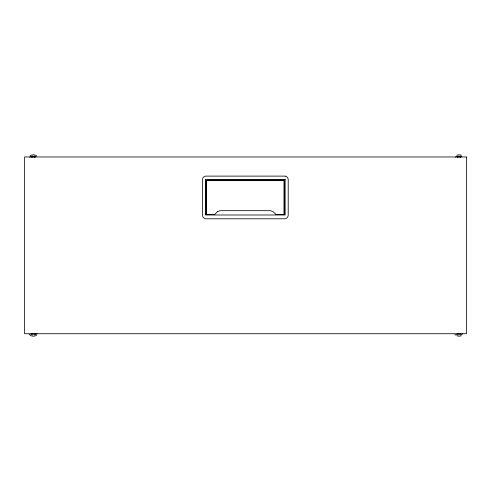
<?xml version="1.0" encoding="UTF-8"?>
<svg xmlns="http://www.w3.org/2000/svg" width="491" height="491" viewBox="0 0 491 491"><rect width="100%" height="100%" fill="white"/><g stroke="black" fill="none" stroke-linecap="round" stroke-linejoin="round"><path stroke-width="0.74" d="M30.098 155.88L30.559 155.53M36.217 335.463L36.678 335.12M29.718 157.126L32.467 155.985M31.657 157.427L33.388 156.709L35.119 157.427M455.415 157.126L458.164 155.985M457.354 157.427L459.085 156.709L460.816 157.427M35.119 333.555L33.388 334.273L31.657 333.555M34.309 335.003L37.058 333.862M460.816 333.555L459.085 334.273L457.354 333.555M460.006 335.003L462.755 333.862M31.074 155.224L33.388 154.763L35.702 155.224M456.771 155.224L459.085 154.763L461.399 155.224M35.702 335.776L33.388 336.237L31.074 335.776M461.399 335.776L459.085 336.237L456.771 335.776M205.557 179.694L285.136 179.694M206.729 180.344L283.902 180.344M460.006 155.985L461.841 156.746M34.309 155.985L36.144 156.746M456.329 334.242L458.164 335.003M30.632 334.242L32.467 335.003M454.813 334.469L455.795 335.12M29.116 334.469L30.559 335.463M36.217 155.53L36.678 155.88M285.136 179.166L285.136 214.99L205.557 214.99L205.557 179.166M284.326 180.639L284.326 214.518M284.031 180.639L284.031 214.518M283.902 180.639L283.902 180.136L206.729 180.136L206.729 180.639M206.601 180.639L206.601 214.518M206.306 180.639L206.306 214.518M217.482 211.713L214.647 214.426L206.103 214.518L206.103 180.639L284.528 180.639L284.528 214.518L275.985 214.426L273.149 211.713L270.664 210.688L219.968 210.688L217.482 211.713M466.45 156.967L24.55 156.967L24.55 333.727L466.45 333.727L466.45 156.967M285.136 176.116L205.557 176.116A3.621 3.621 0 0 0 202.482 179.694L202.482 214.99A3.885 3.885 0 0 0 205.557 218.79L285.136 218.79A3.885 3.885 0 0 0 288.211 214.99L288.211 179.694A3.621 3.621 0 0 0 285.136 176.116"/></g></svg>
